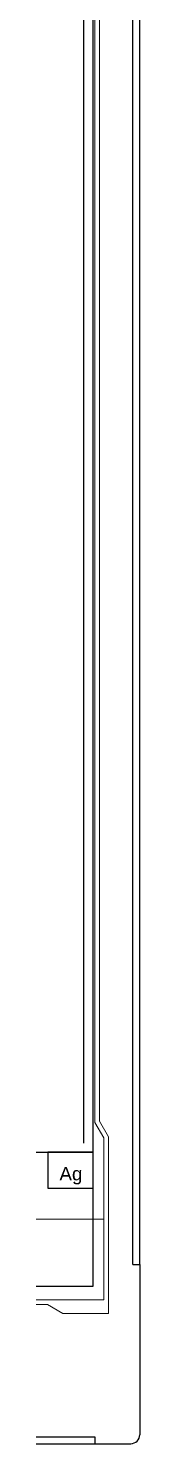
# Model space of a CAD drawing. Header units: millimetres. Extents: x 2479 to 2803, y 2230 to 2386.
# Drawn here: x 2568.07 to 2570.21, y 2304 to 2335.6 of the extents above; entities that cross this region are included whole.
import ezdxf

# ---------------------------------------------------------------- set-up
doc = ezdxf.new("R2010")
doc.units = ezdxf.units.MM
for name, color, linetype in [('dim', 4, 'Continuous'), ('fpc', 40, 'Continuous'), ('铁框', 232, 'Continuous')]:
    doc.layers.add(name, color=color, linetype=linetype)
doc.layers.add('OBJ-DIM标注层', color=2, linetype='Continuous', lineweight=18)
doc.layers.add('胶框', color=7, linetype='Continuous', lineweight=18)
doc.styles.get("Standard").update_dxf_attribs({"font": 'txt', "bigfont": 'gbcbig.shx'})

msp = doc.modelspace()

# ---------------------------------------------------------------- linework, layer by layer
at = {"color": 6}
msp.add_line((2568.955, 2310.707), (2568.955, 2353.908), dxfattribs=at)
at = {"color": 1}
for p, q in [((2568.155, 2310.507), (2568.155, 2309.707)), ((2569.155, 2310.507), (2568.155, 2310.507)), ((2568.155, 2309.707), (2569.155, 2309.707))]:
    msp.add_line(p, q, dxfattribs=at)
at = {"layer": 'dim', "color": 0}
msp.add_line((2570.205, 2307.998), (2570.205, 2304.198), dxfattribs=at)
at = {"layer": 'fpc', "color": 1, "linetype": 'ByBlock'}
for p, q in [((2569.155, 2354.108), (2569.155, 2307.508)), ((2535.555, 2310.508), (2569.155, 2310.508)), ((2569.155, 2307.508), (2535.555, 2307.508))]:
    msp.add_line(p, q, dxfattribs=at)
at = {"layer": 'OBJ-DIM标注层'}
for p, q in [((2569.205, 2311.171), (2569.205, 2354.108)), ((2569.405, 2310.825), (2569.205, 2311.171)), ((2569.405, 2307.208), (2569.405, 2310.825)), ((2535.305, 2309.008), (2569.405, 2309.008)), ((2567.401, 2307.208), (2569.405, 2307.208))]:
    msp.add_line(p, q, dxfattribs=at)
at = {"layer": '胶框', "ltscale": 10}
for p, q in [((2569.305, 2311.198), (2569.305, 2350.861)), ((2569.505, 2310.852), (2569.305, 2311.198)), ((2569.505, 2306.908), (2569.505, 2310.852)), ((2567.501, 2307.108), (2568.143, 2307.108)), ((2568.49, 2306.908), (2568.143, 2307.108)), ((2569.505, 2306.908), (2568.49, 2306.908))]:
    msp.add_line(p, q, dxfattribs=at)
at = {"layer": '铁框', "ltscale": 5}
for p, q in [((2570.055, 2307.998), (2570.055, 2353.198)), ((2570.205, 2307.998), (2570.205, 2353.198)), ((2570.055, 2307.998), (2570.205, 2307.998)), ((2567.401, 2304.148), (2569.205, 2304.148)), ((2567.401, 2303.998), (2569.205, 2303.998)), ((2569.205, 2304.148), (2569.205, 2303.998))]:
    msp.add_line(p, q, dxfattribs=at)
at = {"layer": '铁框', "color": 0, "ltscale": 5}
msp.add_line((2569.205, 2303.998), (2570.005, 2303.998), dxfattribs=at)
msp.add_arc((2570.005, 2304.198), 0.2, 270, 0, dxfattribs=at)

# ---------------------------------------------------------------- texts
at = {"color": 1, "insert": (2568.413, 2310.176), "char_height": 0.3, "width": 1.70919, "attachment_point": 1}
msp.add_mtext('{\\f@Arial Unicode MS|b0|i0|c134|p0;Ag}', dxfattribs=at)

doc.saveas('drawing.dxf')
